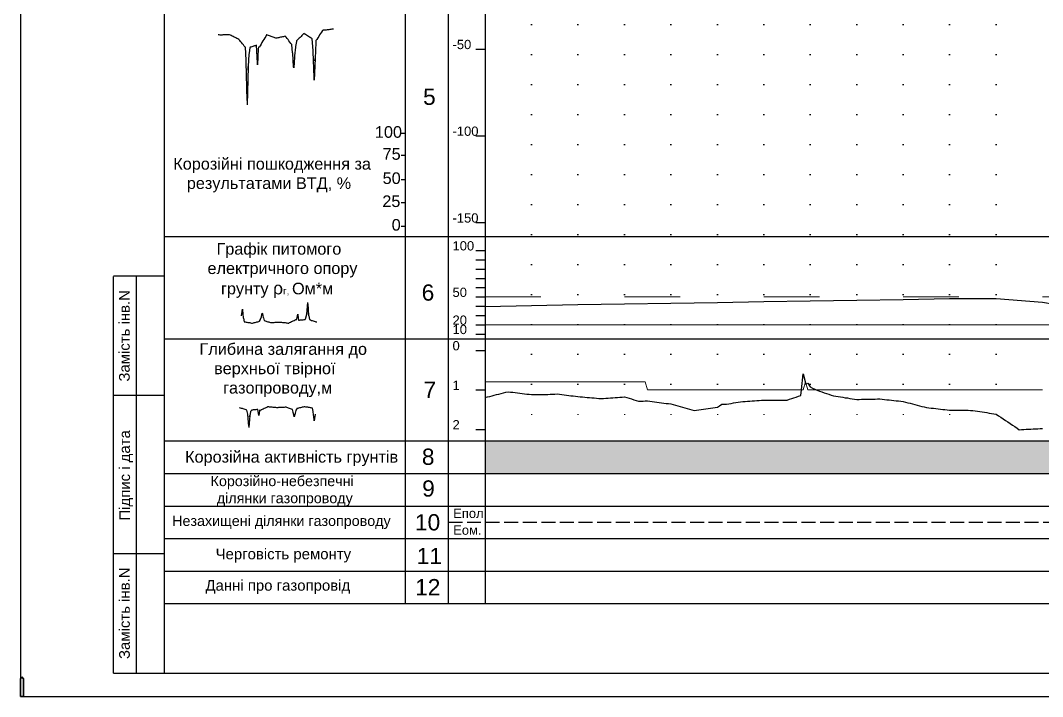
# Model space of a CAD drawing. Header units: millimetres. Extents: x -243 to 1784, y 0 to 1137.
# Drawn here: x 0 to 220, y 0 to 145.5 of the extents above; entities that cross this region are included whole.
import ezdxf

# ---------------------------------------------------------------- set-up
doc = ezdxf.new("R2010")
doc.units = ezdxf.units.MM
for name, pattern in [('ACAD_ISO03W100', [30, 12, -18]), ('DOT', [6.35, 0, -6.35]), ('HID-3', [4, 3, -1])]:
    doc.linetypes.add(name, pattern=pattern)
for name, color, linetype in [('График_G', 1, 'Continuous'), ('График_Rгр.', 79, 'Continuous'), ('График_Глуб', 36, 'Continuous'), ('График_Среза_НеНормативной_Глубины', 10, 'Continuous'), ('Кор сред грунта', 2, 'Continuous'), ('Макет', 7, 'Continuous'), ('Перешкоди', 7, 'Continuous'), ('Текст', 7, 'Continuous')]:
    doc.layers.add(name, color=color, linetype=linetype)
for name, color, linetype, lineweight in [('График_Rгр_20Ом.', 1, 'Continuous', 0), ('График_Rгр_50Ом.', 76, 'ACAD_ISO03W100', 0), ('График_Нормативной_Глубины', 3, 'Continuous', 0)]:
    doc.layers.add(name, color=color, linetype=linetype, lineweight=lineweight)
doc.styles.get("Standard").update_dxf_attribs({"font": 'arial.ttf'})

# ---------------------------------------------------------------- blocks, each defined once
blk = doc.blocks.new('График земли')
at = {"layer": 'График_Rгр.'}
for p, q in [((-16.23, 1.32), (-16.04, 2.76)), ((-16.04, 2.76), (-16.02, 2.64)), ((-16.02, 2.64), (-16.02, 2.57)), ((-16.02, 2.57), (-15.84, 0.87)), ((-2.17, 1.66), (-1.97, 4.19)), ((-1.95, 3.93), (-1.78, 1.4)), ((-15.84, 0.87), (-15.84, 0.87)), ((-15.84, 0.87), (-15.83, 0.79)), ((-15.83, 0.79), (-15.82, 0.79)), ((-15.82, 0.79), (-15.65, 0.04)), ((-15.65, 0.04), (-15.63, 0.04)), ((-15.63, 0.04), (-15.63, 0.04)), ((-15.63, 0.04), (-15.43, 0)), ((-15.43, 0), (-15.24, -0.04)), ((-13.09, -0.04), (-12.89, 0)), ((-12.89, 0), (-12.7, 0.04)), ((-12.7, 0.04), (-12.5, 0.11)), ((-12.5, 0.11), (-12.33, 0.15)), ((-12.33, 0.15), (-12.31, 0.19)), ((-12.31, 0.19), (-12.13, 0.49)), ((-12.13, 0.49), (-12.12, 0.53)), ((-12.12, 0.53), (-12.11, 0.57)), ((-12.11, 0.57), (-11.94, 1.1)), ((-11.94, 1.1), (-11.92, 1.13)), ((-11.92, 1.17), (-11.74, 1.89)), ((-11.92, 1.13), (-11.92, 1.17)), ((-11.74, 1.89), (-11.73, 1.81)), ((-11.73, 1.81), (-11.72, 1.81)), ((-11.72, 1.81), (-11.54, 0.98)), ((-11.54, 0.98), (-11.53, 0.94)), ((-11.53, 0.94), (-11.52, 0.91)), ((-11.52, 0.91), (-11.35, 0.34)), ((-11.35, 0.34), (-11.34, 0.34)), ((-11.34, 0.34), (-11.33, 0.34)), ((-11.33, 0.34), (-11.13, 0.26)), ((-11.13, 0.26), (-10.94, 0.19)), ((-10.94, 0.19), (-10.74, 0.11)), ((-10.74, 0.11), (-10.55, 0.04)), ((-10.55, 0.04), (-10.35, 0)), ((-10.35, 0), (-10.16, -0.08)), ((-5.66, -0.04), (-5.47, 0.08)), ((-5.47, 0.08), (-5.27, 0.15)), ((-5.27, 0.15), (-5.08, 0.26)), ((-5.08, 0.26), (-4.88, 0.34)), ((-4.88, 0.34), (-4.69, 0.45)), ((-4.69, 0.45), (-4.51, 0.53)), ((-4.69, 0.45), (-4.69, 0.45)), ((-4.51, 0.53), (-4.5, 0.53)), ((-4.5, 0.53), (-4.49, 0.53)), ((-4.49, 0.53), (-4.32, 0.49)), ((-4.32, 0.49), (-4.3, 0.57)), ((-4.3, 0.6), (-4.12, 1.66)), ((-4.3, 0.57), (-4.3, 0.6)), ((-4.12, 1.66), (-4.11, 1.59)), ((-4.11, 1.59), (-4.1, 1.55)), ((-4.1, 1.55), (-3.93, 0.38)), ((-3.93, 0.38), (-3.91, 0.38)), ((-3.91, 0.38), (-3.91, 0.38)), ((-3.91, 0.38), (-3.73, 0.38)), ((-3.73, 0.38), (-3.72, 0.38)), ((-3.72, 0.38), (-3.71, 0.38)), ((-3.71, 0.38), (-3.52, 0.42)), ((-3.52, 0.42), (-3.52, 0.42)), ((-3.52, 0.42), (-3.33, 0.42)), ((-3.33, 0.42), (-3.32, 0.42)), ((-3.32, 0.42), (-3.13, 0.45)), ((-3.13, 0.45), (-3.13, 0.45)), ((-3.13, 0.45), (-2.94, 0.45)), ((-2.94, 0.45), (-2.93, 0.45)), ((-2.93, 0.45), (-2.74, 0.49)), ((-2.74, 0.49), (-2.73, 0.49)), ((-2.73, 0.49), (-2.56, 0.49)), ((-2.56, 0.49), (-2.55, 0.53)), ((-2.55, 0.53), (-2.54, 0.53)), ((-2.54, 0.53), (-2.36, 0.79)), ((-2.36, 0.79), (-2.35, 0.87)), ((-2.35, 0.87), (-2.34, 0.87)), ((-2.34, 0.87), (-2.17, 1.66)), ((-2.15, 1.93), (-2.17, 1.66)), ((-2.17, 1.66), (-2.15, 1.85)), ((-2.15, 1.85), (-2.15, 1.93)), ((-1.78, 1.4), (-1.78, 1.4)), ((-1.78, 1.4), (-1.76, 1.32)), ((-1.76, 1.32), (-1.76, 1.32)), ((-1.76, 1.32), (-1.58, 0.49)), ((-1.58, 0.49), (-1.57, 0.49)), ((-1.57, 0.49), (-1.56, 0.49)), ((-1.56, 0.49), (-1.37, 0.42)), ((-1.37, 0.42), (-1.17, 0.34)), ((-1.17, 0.34), (-0.98, 0.3)), ((-0.98, 0.3), (-0.78, 0.23)), ((-0.78, 0.23), (-0.59, 0.15)), ((-0.59, 0.15), (-0.39, 0.11)), ((-0.39, 0.11), (-0.21, 0.04)), ((-0.21, 0.04), (-0.2, 0.04)), ((-0.2, 0.04), (0, 0)), ((-15.24, -0.04), (-15.04, -0.08)), ((-15.04, -0.08), (-14.85, -0.11)), ((-14.85, -0.11), (-14.65, -0.15)), ((-14.65, -0.15), (-14.45, -0.15)), ((-14.45, -0.15), (-14.26, -0.19)), ((-14.26, -0.19), (-14.06, -0.23)), ((-14.06, -0.23), (-13.89, -0.26)), ((-13.89, -0.26), (-13.87, -0.26)), ((-13.87, -0.26), (-13.67, -0.19)), ((-13.67, -0.19), (-13.48, -0.15)), ((-13.48, -0.15), (-13.28, -0.11)), ((-13.28, -0.11), (-13.09, -0.04)), ((-10.16, -0.08), (-9.98, -0.15)), ((-9.98, -0.15), (-9.96, -0.15)), ((-9.96, -0.15), (-9.77, -0.15)), ((-9.77, -0.15), (-9.57, -0.11)), ((-9.57, -0.11), (-9.38, -0.11)), ((-9.38, -0.11), (-9.18, -0.11)), ((-9.18, -0.11), (-8.99, -0.08)), ((-8.99, -0.08), (-8.79, -0.08)), ((-8.79, -0.08), (-8.59, -0.08)), ((-8.59, -0.08), (-8.4, -0.08)), ((-8.4, -0.08), (-8.2, -0.04)), ((-8.2, -0.04), (-8.03, -0.04)), ((-8.03, -0.04), (-8.01, -0.04)), ((-8.01, -0.04), (-7.81, -0.08)), ((-7.81, -0.08), (-7.62, -0.08)), ((-7.62, -0.08), (-7.42, -0.11)), ((-7.42, -0.11), (-7.23, -0.11)), ((-7.23, -0.11), (-7.03, -0.15)), ((-7.03, -0.15), (-6.84, -0.15)), ((-6.84, -0.15), (-6.64, -0.19)), ((-6.64, -0.19), (-6.45, -0.19)), ((-6.45, -0.19), (-6.25, -0.23)), ((-6.25, -0.23), (-6.07, -0.23)), ((-6.07, -0.23), (-6.06, -0.23)), ((-6.06, -0.23), (-5.86, -0.11)), ((-5.86, -0.11), (-5.66, -0.04))]:
    blk.add_line(p, q, dxfattribs=at)
blk = doc.blocks.new('График крас')
at = {"layer": 'График_G'}
for p, q in [((0.2, 0), (0, 0)), ((0.4, -0.04), (0.2, 0)), ((1, 0), (0.8, -0.04)), ((1.2, 0), (1, 0)), ((1.4, 0), (1.2, 0)), ((1.6, 0), (1.4, 0)), ((1.8, 0), (1.6, 0)), ((2, 0.04), (1.8, 0)), ((2.2, 0.04), (2, 0.04)), ((2.4, 0.04), (2.2, 0.04)), ((2.42, 0.04), (2.4, 0.04)), ((2.6, -0.04), (2.42, 0.04)), ((10.4, 0), (10.2, -0.31)), ((10.42, 0.04), (10.4, 0)), ((10.6, -0.04), (10.42, 0.04)), ((18.2, 0.08), (18, -0.12)), ((18.4, 0.27), (18.2, 0.08)), ((18.42, 0.31), (18.4, 0.27)), ((18.6, 0.19), (18.42, 0.31)), ((18.8, 0.08), (18.6, 0.19)), ((19, -0.08), (18.8, 0.08)), ((21.8, 0), (21.6, -0.31)), ((22, 0.31), (21.8, 0)), ((22.2, 0.62), (22, 0.31)), ((22.4, 0.93), (22.2, 0.62)), ((22.42, 0.97), (22.4, 0.93)), ((22.6, 1.01), (22.42, 0.97)), ((22.8, 1.01), (22.6, 1.01)), ((23, 1.04), (22.8, 1.01)), ((23.2, 1.04), (23, 1.04)), ((23.4, 1.08), (23.2, 1.04)), ((23.6, 1.12), (23.4, 1.08)), ((23.8, 1.12), (23.6, 1.12)), ((24, 1.16), (23.8, 1.12)), ((24.2, 1.16), (24, 1.16)), ((24.4, 1.2), (24.2, 1.16)), ((24.42, 1.2), (24.4, 1.2)), ((24.6, 1.2), (24.42, 1.2)), ((24.8, 1.24), (24.6, 1.2)), ((0.42, -0.04), (0.4, -0.04)), ((0.6, -0.04), (0.42, -0.04)), ((0.8, -0.04), (0.6, -0.04)), ((2.8, -0.15), (2.6, -0.04)), ((3, -0.27), (2.8, -0.15)), ((3.2, -0.35), (3, -0.27)), ((3.4, -0.46), (3.2, -0.35)), ((3.6, -0.54), (3.4, -0.46)), ((3.8, -0.66), (3.6, -0.54)), ((4, -0.77), (3.8, -0.66)), ((4.2, -0.85), (4, -0.77)), ((4.4, -0.97), (4.2, -0.85)), ((4.42, -0.97), (4.4, -0.97)), ((4.6, -1.2), (4.42, -0.97)), ((4.8, -1.43), (4.6, -1.2)), ((5, -1.66), (4.8, -1.43)), ((5.2, -1.93), (5, -1.66)), ((5.4, -2.17), (5.2, -1.93)), ((5.6, -2.4), (5.4, -2.17)), ((9.2, -2.01), (9.01, -2.32)), ((9.4, -1.66), (9.2, -2.01)), ((9.6, -1.31), (9.4, -1.66)), ((9.8, -1.01), (9.6, -1.31)), ((10, -0.66), (9.8, -1.01)), ((10.2, -0.31), (10, -0.66)), ((10.8, -0.12), (10.6, -0.04)), ((11, -0.19), (10.8, -0.12)), ((11.2, -0.27), (11, -0.19)), ((11.4, -0.35), (11.2, -0.27)), ((11.6, -0.43), (11.4, -0.35)), ((11.8, -0.5), (11.6, -0.43)), ((12, -0.58), (11.8, -0.5)), ((12.2, -0.66), (12, -0.58)), ((12.4, -0.73), (12.2, -0.66)), ((12.42, -0.73), (12.4, -0.73)), ((12.6, -0.7), (12.42, -0.73)), ((12.8, -0.66), (12.6, -0.7)), ((13, -0.62), (12.8, -0.66)), ((13.2, -0.54), (13, -0.62)), ((13.4, -0.5), (13.2, -0.54)), ((13.6, -0.46), (13.4, -0.5)), ((13.8, -0.43), (13.6, -0.46)), ((14, -0.39), (13.8, -0.43)), ((14.2, -0.31), (14, -0.39)), ((14.4, -0.27), (14.2, -0.31)), ((14.42, -0.27), (14.4, -0.27)), ((14.6, -0.5), (14.42, -0.27)), ((14.8, -0.77), (14.6, -0.5)), ((15, -1.01), (14.8, -0.77)), ((15.2, -1.28), (15, -1.01)), ((15.4, -1.55), (15.2, -1.28)), ((15.6, -1.82), (15.4, -1.55)), ((15.8, -2.05), (15.6, -1.82)), ((15.81, -2.09), (15.8, -2.05)), ((15.82, -2.09), (15.81, -2.09)), ((16, -3.83), (15.82, -2.09)), ((16.8, -1.43), (16.62, -2.47)), ((16.82, -1.31), (16.8, -1.43)), ((17, -1.12), (16.82, -1.31)), ((17.2, -0.93), (17, -1.12)), ((17.4, -0.73), (17.2, -0.93)), ((17.6, -0.54), (17.4, -0.73)), ((17.8, -0.31), (17.6, -0.54)), ((18, -0.12), (17.8, -0.31)), ((19.2, -0.19), (19, -0.08)), ((19.4, -0.31), (19.2, -0.19)), ((19.6, -0.46), (19.4, -0.31)), ((19.8, -0.58), (19.6, -0.46)), ((20, -0.7), (19.8, -0.58)), ((20.2, -0.85), (20, -0.7)), ((20.21, -0.85), (20.2, -0.85)), ((20.22, -0.85), (20.21, -0.85)), ((20.4, -3.36), (20.22, -0.85)), ((21, -1.62), (20.82, -5.1)), ((21.02, -1.24), (21, -1.62)), ((21.2, -0.97), (21.02, -1.24)), ((21.4, -0.66), (21.2, -0.97)), ((21.6, -0.31), (21.4, -0.66)), ((5.8, -2.63), (5.6, -2.4)), ((5.81, -2.67), (5.8, -2.63)), ((5.82, -2.67), (5.81, -2.67)), ((6, -5.45), (5.82, -2.67)), ((6.6, -4.14), (6.42, -6.77)), ((6.61, -4.02), (6.6, -4.14)), ((6.62, -3.83), (6.61, -4.02)), ((6.8, -2.78), (6.62, -3.83)), ((6.81, -2.75), (6.8, -2.78)), ((6.82, -2.67), (6.81, -2.75)), ((7, -2.63), (6.82, -2.67)), ((7.01, -2.63), (7, -2.63)), ((7.2, -2.55), (7.01, -2.63)), ((7.21, -2.55), (7.2, -2.55)), ((7.4, -2.47), (7.21, -2.55)), ((7.41, -2.47), (7.4, -2.47)), ((7.6, -2.44), (7.41, -2.47)), ((7.61, -2.44), (7.6, -2.44)), ((7.8, -2.36), (7.61, -2.44)), ((7.81, -2.36), (7.8, -2.36)), ((8, -2.32), (7.81, -2.36)), ((8.01, -2.32), (8, -2.32)), ((8.02, -2.32), (8.01, -2.32)), ((8.2, -2.24), (8.02, -2.32)), ((8.21, -2.24), (8.2, -2.24)), ((8.22, -2.24), (8.21, -2.24)), ((8.4, -5.99), (8.22, -2.24)), ((8.6, -3.02), (8.42, -6.42)), ((8.61, -2.9), (8.6, -3.02)), ((8.62, -2.63), (8.61, -2.9)), ((8.8, -2.63), (8.62, -2.63)), ((8.81, -2.63), (8.8, -2.63)), ((8.82, -2.63), (8.81, -2.63)), ((9, -2.32), (8.82, -2.63)), ((9.01, -2.32), (9, -2.32)), ((16.01, -3.87), (16, -3.83)), ((16.02, -4.02), (16.01, -3.87)), ((16.2, -6.81), (16.02, -4.02)), ((16.6, -2.67), (16.42, -4.52)), ((16.61, -2.63), (16.6, -2.67)), ((16.62, -2.47), (16.61, -2.63)), ((20.41, -3.44), (20.4, -3.36)), ((20.42, -3.63), (20.41, -3.44)), ((20.6, -9.13), (20.42, -3.63)), ((20.42, -3.63), (20.42, -3.63)), ((6.01, -5.53), (6, -5.45)), ((6.02, -5.76), (6.01, -5.53)), ((6.2, -14.11), (6.02, -5.76)), ((6.02, -5.76), (6.02, -5.76)), ((8.41, -6.11), (8.4, -5.99)), ((8.42, -6.42), (8.41, -6.11)), ((16.4, -4.79), (16.22, -7.11)), ((16.41, -4.72), (16.4, -4.79)), ((16.42, -4.52), (16.41, -4.72)), ((20.82, -5.1), (20.62, -9.74)), ((20.8, -5.57), (20.82, -5.1)), ((20.81, -5.41), (20.8, -5.57)), ((20.82, -5.1), (20.81, -5.41)), ((6.42, -6.77), (6.22, -15.04)), ((6.4, -7.58), (6.42, -6.77)), ((6.41, -7.35), (6.4, -7.58)), ((6.42, -6.77), (6.41, -7.35)), ((16.21, -6.88), (16.2, -6.81)), ((16.22, -7.11), (16.21, -6.88)), ((20.61, -9.32), (20.6, -9.13)), ((20.62, -9.74), (20.61, -9.32))]:
    blk.add_line(p, q, dxfattribs=at)
blk = doc.blocks.new('График глуб')
at = {"layer": 'График_Глуб'}
for p, q in [((0.2, -0.04), (0, 0)), ((5.66, 0.04), (5.47, -0.08)), ((5.86, 0.11), (5.66, 0.04)), ((6.06, 0.23), (5.86, 0.11)), ((6.07, 0.23), (6.06, 0.23)), ((6.25, 0.23), (6.07, 0.23)), ((6.45, 0.19), (6.25, 0.23)), ((6.64, 0.19), (6.45, 0.19)), ((6.84, 0.15), (6.64, 0.19)), ((7.03, 0.15), (6.84, 0.15)), ((7.23, 0.11), (7.03, 0.15)), ((7.42, 0.11), (7.23, 0.11)), ((7.62, 0.08), (7.42, 0.11)), ((7.81, 0.08), (7.62, 0.08)), ((8.01, 0.04), (7.81, 0.08)), ((8.03, 0.04), (8.01, 0.04)), ((8.2, 0.04), (8.03, 0.04)), ((8.4, 0.08), (8.2, 0.04)), ((8.59, 0.08), (8.4, 0.08)), ((8.79, 0.08), (8.59, 0.08)), ((8.99, 0.08), (8.79, 0.08)), ((9.18, 0.11), (8.99, 0.08)), ((9.38, 0.11), (9.18, 0.11)), ((9.57, 0.11), (9.38, 0.11)), ((9.77, 0.15), (9.57, 0.11)), ((9.96, 0.15), (9.77, 0.15)), ((9.98, 0.15), (9.96, 0.15)), ((10.16, 0.08), (9.98, 0.15)), ((10.35, 0), (10.16, 0.08)), ((10.55, -0.04), (10.35, 0)), ((12.89, 0), (12.7, -0.04)), ((13.09, 0.04), (12.89, 0)), ((13.28, 0.11), (13.09, 0.04)), ((13.48, 0.15), (13.28, 0.11)), ((13.67, 0.19), (13.48, 0.15)), ((13.87, 0.26), (13.67, 0.19)), ((13.89, 0.26), (13.87, 0.26)), ((14.06, 0.23), (13.89, 0.26)), ((14.26, 0.19), (14.06, 0.23)), ((14.45, 0.15), (14.26, 0.19)), ((14.65, 0.15), (14.45, 0.15)), ((14.85, 0.11), (14.65, 0.15)), ((15.04, 0.08), (14.85, 0.11)), ((15.24, 0.04), (15.04, 0.08)), ((15.43, 0), (15.24, 0.04)), ((15.63, -0.04), (15.43, 0)), ((0.21, -0.04), (0.2, -0.04)), ((0.39, -0.11), (0.21, -0.04)), ((0.59, -0.15), (0.39, -0.11)), ((0.78, -0.23), (0.59, -0.15)), ((0.98, -0.3), (0.78, -0.23)), ((1.17, -0.34), (0.98, -0.3)), ((1.37, -0.42), (1.17, -0.34)), ((1.56, -0.49), (1.37, -0.42)), ((1.57, -0.49), (1.56, -0.49)), ((1.58, -0.49), (1.57, -0.49)), ((1.76, -1.32), (1.58, -0.49)), ((1.78, -1.4), (1.76, -1.32)), ((1.76, -1.32), (1.76, -1.32)), ((1.95, -3.93), (1.78, -1.4)), ((1.78, -1.4), (1.78, -1.4)), ((2.17, -1.66), (1.97, -4.19)), ((2.17, -1.66), (2.15, -1.85)), ((2.15, -1.93), (2.17, -1.66)), ((2.15, -1.85), (2.15, -1.93)), ((2.34, -0.87), (2.17, -1.66)), ((2.35, -0.87), (2.34, -0.87)), ((2.36, -0.79), (2.35, -0.87)), ((2.54, -0.53), (2.36, -0.79)), ((2.55, -0.53), (2.54, -0.53)), ((2.56, -0.49), (2.55, -0.53)), ((2.73, -0.49), (2.56, -0.49)), ((2.74, -0.49), (2.73, -0.49)), ((2.93, -0.45), (2.74, -0.49)), ((2.94, -0.45), (2.93, -0.45)), ((3.13, -0.45), (2.94, -0.45)), ((3.32, -0.42), (3.13, -0.45)), ((3.13, -0.45), (3.13, -0.45)), ((3.33, -0.42), (3.32, -0.42)), ((3.52, -0.42), (3.33, -0.42)), ((3.71, -0.38), (3.52, -0.42)), ((3.52, -0.42), (3.52, -0.42)), ((3.72, -0.38), (3.71, -0.38)), ((3.73, -0.38), (3.72, -0.38)), ((3.91, -0.38), (3.73, -0.38)), ((3.93, -0.38), (3.91, -0.38)), ((3.91, -0.38), (3.91, -0.38)), ((4.1, -1.55), (3.93, -0.38)), ((4.11, -1.59), (4.1, -1.55)), ((4.12, -1.66), (4.11, -1.59)), ((4.3, -0.6), (4.12, -1.66)), ((4.32, -0.49), (4.3, -0.57)), ((4.3, -0.57), (4.3, -0.6)), ((4.49, -0.53), (4.32, -0.49)), ((4.5, -0.53), (4.49, -0.53)), ((4.51, -0.53), (4.5, -0.53)), ((4.69, -0.45), (4.51, -0.53)), ((4.88, -0.34), (4.69, -0.45)), ((4.69, -0.45), (4.69, -0.45)), ((5.08, -0.26), (4.88, -0.34)), ((5.27, -0.15), (5.08, -0.26)), ((5.47, -0.08), (5.27, -0.15)), ((10.74, -0.11), (10.55, -0.04)), ((10.94, -0.19), (10.74, -0.11)), ((11.13, -0.26), (10.94, -0.19)), ((11.33, -0.34), (11.13, -0.26)), ((11.34, -0.34), (11.33, -0.34)), ((11.35, -0.34), (11.34, -0.34)), ((11.52, -0.91), (11.35, -0.34)), ((11.53, -0.94), (11.52, -0.91)), ((11.54, -0.98), (11.53, -0.94)), ((11.72, -1.81), (11.54, -0.98)), ((11.73, -1.81), (11.72, -1.81)), ((11.74, -1.89), (11.73, -1.81)), ((11.92, -1.17), (11.74, -1.89)), ((11.94, -1.1), (11.92, -1.13)), ((11.92, -1.13), (11.92, -1.17)), ((12.11, -0.57), (11.94, -1.1)), ((12.12, -0.53), (12.11, -0.57)), ((12.13, -0.49), (12.12, -0.53)), ((12.31, -0.19), (12.13, -0.49)), ((12.33, -0.15), (12.31, -0.19)), ((12.5, -0.11), (12.33, -0.15)), ((12.7, -0.04), (12.5, -0.11)), ((15.65, -0.04), (15.63, -0.04)), ((15.63, -0.04), (15.63, -0.04)), ((15.82, -0.79), (15.65, -0.04)), ((15.83, -0.79), (15.82, -0.79)), ((15.84, -0.87), (15.83, -0.79)), ((16.02, -2.57), (15.84, -0.87)), ((15.84, -0.87), (15.84, -0.87)), ((16.23, -1.32), (16.04, -2.76)), ((16.02, -2.64), (16.02, -2.57)), ((16.04, -2.76), (16.02, -2.64))]:
    blk.add_line(p, q, dxfattribs=at)
blk = doc.blocks.new('Установить_столб_указательный')
at = {"layer": 'Перешкоди'}
h = blk.add_hatch(dxfattribs=at)
h.set_pattern_fill('ANGLE', color=1)
h.set_pattern_definition([(0, (62.1534, -175.479), (0, 6.985), [5.08, -1.905]), (90, (62.1534, -175.479), (-6.985, 4e-16), [5.08, -1.905])])
h.paths.add_polyline_path([(0.64, 3.8), (0.29, 4.27), (0, 3.8), (0, 0), (0.64, 0)])
at = {"layer": 'Перешкоди', "color": 0, "linetype": 'ByBlock', "lineweight": 35}
for p, q in [((0.29, 4.27), (0, 3.8)), ((0, 3.8), (0, 0)), ((0.64, 3.8), (0.29, 4.27)), ((0.64, 0), (0.64, 3.8)), ((0.64, 0), (0, 0))]:
    blk.add_line(p, q, dxfattribs=at)
blk = doc.blocks.new('yellow')
at = {"layer": 'Кор сред грунта'}
h = blk.add_hatch(color=256, dxfattribs=at)
h.dxf.hatch_style = 1
h.paths.add_polyline_path([(0, -3.49), (1, -3.49), (1, 3.49), (0, 3.49)])
blk.add_lwpolyline([(0, -3.49), (1, -3.49), (1, 3.49), (0, 3.49)], close=True, dxfattribs=at)
blk = doc.blocks.new('dots')
at = {"layer": 'Макет', "linetype": 'DOT', "lineweight": -2}
blk.add_line((0, 0), (0, -167), dxfattribs=at)

msp = doc.modelspace()

# ---------------------------------------------------------------- linework, layer by layer
at = {"layer": 'Defpoints'}
for p, q in [((82.91, 121.17), (81.97, 121.17)), ((82.91, 116.44), (81.97, 116.44)), ((82.91, 111.23), (81.97, 111.23)), ((82.91, 106.27), (81.97, 106.27)), ((82.91, 101.19), (81.97, 101.19))]:
    msp.add_line(p, q, dxfattribs=at)
msp.add_lwpolyline([(0, 0), (420, 0), (420, 297), (0, 297)], close=True, dxfattribs=at)
at = {"layer": 'График_G'}
for points in [[(98, 139.33), (100, 139.33)], [(98, 120.67), (100, 120.67)], [(98, 102), (100, 102)]]:
    msp.add_lwpolyline(points, dxfattribs=at)
at = {"layer": 'График_Rгр.'}
for points in [[(98, 96), (100, 96)], [(98, 94), (100, 94)], [(98, 92), (100, 92)], [(98, 90), (100, 90)], [(98, 88), (100, 88)], [(98, 86), (100, 86)], [(98, 84), (100, 84)], [(100, 83.94), (110, 84.17), (120, 84.36), (130, 84.51), (140, 84.67), (150, 84.83), (160, 84.99), (170, 85.15), (180, 85.31), (190, 85.47), (200, 85.63), (210, 85.65), (220, 84.89), (230, 83.12), (240, 81.39), (250, 80.11), (260, 80.09), (268.5, 80.15)], [(98, 82), (100, 82)], [(98, 80), (100, 80)], [(98, 78), (100, 78)]]:
    msp.add_lwpolyline(points, dxfattribs=at)
at = {"layer": 'График_Rгр_20Ом.'}
msp.add_lwpolyline([(100, 80), (400, 80)], dxfattribs=at)
at = {"layer": 'График_Rгр_50Ом.'}
msp.add_lwpolyline([(100, 86), (400, 86)], dxfattribs=at)
at = {"layer": 'График_Глуб'}
for points in [[(98, 74.5), (100, 74.5)], [(98, 66), (100, 66)], [(168.94, 67.5), (169, 67.25), (169.12, 67.29)], [(171.29, 66), (171.5, 65.9), (172, 65.73), (172.5, 65.55), (173, 65.38), (173.5, 65.21), (174, 65.04), (174.5, 64.87), (175, 64.7), (175.5, 64.62), (176, 64.55), (176.5, 64.47), (177, 64.4), (177.5, 64.32), (178, 64.25), (178.5, 64.17), (179, 64.1), (179.5, 64.02), (180, 63.95), (180.5, 63.96), (181, 63.97), (181.5, 63.98), (182, 63.99), (182.5, 64), (183, 64.01), (183.5, 64.02), (184, 64.03), (184.5, 64.04), (185, 64.05), (185.5, 63.99), (186, 63.94), (186.5, 63.88), (187, 63.83), (187.5, 63.78), (188, 63.72), (188.5, 63.67), (189, 63.61), (189.5, 63.56), (190, 63.5), (190.5, 63.37), (191, 63.24), (191.5, 63.11), (192, 62.98), (192.5, 62.85), (193, 62.72), (193.5, 62.58), (194, 62.45), (194.5, 62.32), (195, 62.19), (195.5, 62.14), (196, 62.08), (196.5, 62.03), (197, 61.97), (197.5, 61.91), (198, 61.86), (198.5, 61.8), (199, 61.75), (199.5, 61.69), (200, 61.64), (200.5, 61.63), (201, 61.63), (201.5, 61.62), (202, 61.62), (202.5, 61.61), (203, 61.61), (203.5, 61.6), (204, 61.6), (204.5, 61.59), (205, 61.59), (205.5, 61.51), (206, 61.42), (206.5, 61.34), (207, 61.26), (207.5, 61.18), (208, 61.1), (208.5, 61.02), (209, 60.94), (209.5, 60.86), (210, 60.78), (210.5, 60.44), (211, 60.11), (211.5, 59.77), (212, 59.44), (212.5, 59.1), (213, 58.77), (213.5, 58.43), (214, 58.09), (214.5, 57.76), (215, 57.42), (215.5, 57.45), (216, 57.48), (216.5, 57.51), (217, 57.53), (217.5, 57.56), (218, 57.59), (218.5, 57.61), (219, 57.64), (219.5, 57.67), (220, 57.7)], [(100, 64.35), (100.5, 64.47), (101, 64.59), (101.5, 64.72), (102, 64.84), (102.5, 64.97), (103, 65.09), (103.5, 65.22), (104, 65.34), (104.5, 65.47), (105, 65.59), (105.5, 65.53), (106, 65.47), (106.5, 65.41), (107, 65.35), (107.5, 65.29), (108, 65.23), (108.5, 65.17), (109, 65.11), (109.5, 65.04), (110, 64.98), (110.5, 64.99), (111, 65), (111.5, 65), (112, 65.01), (112.5, 65.01), (113, 65.02), (113.5, 65.03), (114, 65.05), (114.5, 65.08), (115, 65.11), (115.5, 65.14), (116, 65.08), (116.5, 65.01), (117, 64.95), (117.5, 64.88), (118, 64.82), (118.5, 64.75), (119, 64.69), (119.5, 64.63), (120, 64.56), (120.5, 64.52), (121, 64.47), (121.5, 64.43), (122, 64.38), (122.5, 64.34), (123, 64.29), (123.5, 64.25), (124, 64.2), (124.5, 64.16), (125, 64.11), (125.5, 64.15), (126, 64.19), (126.5, 64.22), (127, 64.26), (127.5, 64.3), (128, 64.33), (128.5, 64.37), (129, 64.4), (129.5, 64.44), (130, 64.48), (130.5, 64.33), (131, 64.18), (131.5, 64.04), (132, 63.89), (132.5, 63.74), (133, 63.59), (133.5, 63.6), (134, 63.6), (134.5, 63.61), (135, 63.61), (135.5, 63.55), (136, 63.49), (136.5, 63.42), (137, 63.36), (137.5, 63.29), (138, 63.23), (138.5, 63.16), (139, 63.1), (139.5, 63.04), (140, 62.97), (140.5, 62.83), (141, 62.69), (141.5, 62.55), (142, 62.41), (142.5, 62.28), (143, 62.14), (143.5, 62), (144, 61.86), (144.5, 61.72), (145, 61.58), (145.5, 61.65), (146, 61.72), (146.5, 61.79), (147, 61.86), (147.5, 61.93), (148, 62), (148.5, 62.07), (149, 62.14), (149.5, 62.21), (150, 62.28), (150.5, 62.6), (151, 62.91), (151.5, 62.91), (152, 62.91), (152.5, 63), (153, 63.09), (153.5, 63.18), (154, 63.27), (154.5, 63.36), (155, 63.45), (155.5, 63.48), (156, 63.52), (156.5, 63.56), (157, 63.59), (157.5, 63.63), (158, 63.66), (158.5, 63.7), (159, 63.74), (159.5, 63.77), (160, 63.81), (160.5, 63.81), (161, 63.81), (161.5, 63.81), (162, 63.81), (162.5, 63.81), (163, 63.81), (163.5, 63.81), (164, 63.81), (164.5, 63.81), (165, 63.81), (165.5, 63.97), (166, 64.13), (166.5, 64.29), (167, 64.46), (167.5, 64.62), (168, 64.78), (168.13, 66)], [(98, 57.5), (100, 57.5)]]:
    msp.add_lwpolyline(points, dxfattribs=at)
at = {"layer": 'График_Нормативной_Глубины'}
msp.add_lwpolyline([(100, 67.7), (100.5, 67.7), (101, 67.7), (101.5, 67.7), (102, 67.7), (102.5, 67.7), (103, 67.7), (103.5, 67.7), (104, 67.7), (104.5, 67.7), (105, 67.7), (105.5, 67.7), (106, 67.7), (106.5, 67.7), (107, 67.7), (107.5, 67.7), (108, 67.7), (108.5, 67.7), (109, 67.7), (109.5, 67.7), (110, 67.7), (110.5, 67.7), (111, 67.7), (111.5, 67.7), (112, 67.7), (112.5, 67.7), (113, 67.7), (113.5, 67.7), (114, 67.7), (114.5, 67.7), (115, 67.7), (115.5, 67.7), (116, 67.7), (116.5, 67.7), (117, 67.7), (117.5, 67.7), (118, 67.7), (118.5, 67.7), (119, 67.7), (119.5, 67.7), (120, 67.7), (120.5, 67.7), (121, 67.7), (121.5, 67.7), (122, 67.7), (122.5, 67.7), (123, 67.7), (123.5, 67.7), (124, 67.7), (124.5, 67.7), (125, 67.7), (125.5, 67.7), (126, 67.7), (126.5, 67.7), (127, 67.7), (127.5, 67.7), (128, 67.7), (128.5, 67.7), (129, 67.7), (129.5, 67.7), (130, 67.7), (130.5, 67.7), (131, 67.7), (131.5, 67.7), (132, 67.7), (132.5, 67.7), (133, 67.7), (133.5, 67.7), (134, 67.7), (134.5, 67.7), (135, 66), (135.5, 66), (136, 66), (136.5, 66), (137, 66), (137.5, 66), (138, 66), (138.5, 66), (139, 66), (139.5, 66), (140, 66), (140.5, 66), (141, 66), (141.5, 66), (142, 66), (142.5, 66), (143, 66), (143.5, 66), (144, 66), (144.5, 66), (145, 66), (145.5, 66), (146, 66), (146.5, 66), (147, 66), (147.5, 66), (148, 66), (148.5, 66), (149, 66), (149.5, 66), (150, 66), (150.5, 66), (151, 66), (151.5, 66), (152, 66), (152.5, 66), (153, 66), (153.5, 66), (154, 66), (154.5, 66), (155, 66), (155.5, 66), (156, 66), (156.5, 66), (157, 66), (157.5, 66), (158, 66), (158.5, 66), (159, 66), (159.5, 66), (160, 66), (160.5, 66), (161, 66), (161.5, 66), (162, 66), (162.5, 66), (163, 66), (163.5, 66), (164, 66), (164.5, 66), (165, 66), (165.5, 66), (166, 66), (166.5, 66), (167, 66), (167.5, 66), (168, 66), (168.5, 66), (169, 67.7), (169.5, 66), (170, 66), (170.5, 66), (171, 66), (171.5, 66), (172, 66), (172.5, 66), (173, 66), (173.5, 66), (174, 66), (174.5, 66), (175, 66), (175.5, 66), (176, 66), (176.5, 66), (177, 66), (177.5, 66), (178, 66), (178.5, 66), (179, 66), (179.5, 66), (180, 66), (180.5, 66), (181, 66), (181.5, 66), (182, 66), (182.5, 66), (183, 66), (183.5, 66), (184, 66), (184.5, 66), (185, 66), (185.5, 66), (186, 66), (186.5, 66), (187, 66), (187.5, 66), (188, 66), (188.5, 66), (189, 66), (189.5, 66), (190, 66), (190.5, 66), (191, 66), (191.5, 66), (192, 66), (192.5, 66), (193, 66), (193.5, 66), (194, 66), (194.5, 66), (195, 66), (195.5, 66), (196, 66), (196.5, 66), (197, 66), (197.5, 66), (198, 66), (198.5, 66), (199, 66), (199.5, 66), (200, 66), (200.5, 66), (201, 66), (201.5, 66), (202, 66), (202.5, 66), (203, 66), (203.5, 66), (204, 66), (204.5, 66), (205, 66), (205.5, 66), (206, 66), (206.5, 66), (207, 66), (207.5, 66), (208, 66), (208.5, 66), (209, 66), (209.5, 66), (210, 66), (210.5, 66), (211, 66), (211.5, 66), (212, 66), (212.5, 66), (213, 66), (213.5, 66), (214, 66), (214.5, 66), (215, 66), (215.5, 66), (216, 66), (216.5, 66), (217, 66), (217.5, 66), (218, 66), (218.5, 66), (219, 66), (219.5, 66), (220, 66)], dxfattribs=at)
at = {"layer": 'График_Среза_НеНормативной_Глубины'}
for points in [[(168.13, 66), (168.5, 69.46), (168.94, 67.5)], [(169.12, 67.29), (169.5, 67.42), (170, 66.63), (170.5, 66.38), (171, 66.14), (171.29, 66)]]:
    msp.add_lwpolyline(points, dxfattribs=at)
at = {"layer": 'Макет'}
for p, q in [((30.96, 291.97), (30.96, 5)), ((82.91, 70), (82.91, 291.97)), ((92.13, 70), (92.13, 291.97)), ((30.96, 90.44), (20, 90.44)), ((20, 5), (20, 90.43)), ((20, 5), (20, 90.42)), ((25, 5), (25, 90.44)), ((82.91, 20), (82.91, 70)), ((92.13, 20), (92.13, 70)), ((30.96, 64.82), (20.02, 64.82)), ((30.96, 30.69), (20.02, 30.69))]:
    msp.add_line(p, q, dxfattribs=at)
at = {"layer": 'Макет', "lineweight": -2}
for p, q in [((100, 222), (100, 20)), ((30.96, 99), (400, 99)), ((30.96, 77), (400, 77)), ((30.96, 55), (400, 55)), ((30.96, 48), (400, 48)), ((30.96, 41), (400, 41)), ((30.96, 34), (400, 34)), ((30.96, 27), (400, 27)), ((30.96, 20), (415.96, 20)), ((20, 5), (415.96, 5))]:
    msp.add_line(p, q, dxfattribs=at)
at = {"layer": 'Макет', "linetype": 'HID-3', "lineweight": -2}
msp.add_line((92.13, 37.5), (400, 37.5), dxfattribs=at)

# ---------------------------------------------------------------- block references
at = {"layer": 'Макет'}
for name, p in [('График крас', (42.59, 142.39)), ('График земли', (63.8, 80.62)), ('График глуб', (47.18, 62.12))]:
    msp.add_blockref(name, p, dxfattribs=at)
at = {"layer": 'Перешкоди'}
msp.add_blockref('Установить_столб_указательный', (0, 0), dxfattribs=at)
at = {"layer": 'Текст'}
for p in [(110, 222), (120, 222), (130, 222), (140, 222), (150, 222), (160, 222), (170, 222), (180, 222), (190, 222), (200, 222), (210, 222)]:
    msp.add_blockref('dots', p, dxfattribs=at)
at = {"layer": 'Текст', "xscale": 168.5}
msp.add_blockref('yellow', (100, 51.5), dxfattribs=at)

# ---------------------------------------------------------------- texts
at = {"layer": 'График_G'}
for s, p in [('-50', (93, 139.33)), ('-100', (93, 120.67)), ('-150', (93, 102))]:
    msp.add_text(s, height=2, dxfattribs=at).set_placement(p)
at = {"layer": 'График_Rгр.'}
for s, p in [('100', (93, 96)), ('50', (93, 86)), ('20', (93, 80)), ('10', (93, 78))]:
    msp.add_text(s, height=2, dxfattribs=at).set_placement(p)
at = {"layer": 'График_Глуб'}
for s, p in [('0', (93, 74.5)), ('1', (93, 66)), ('2', (93, 57.5))]:
    msp.add_text(s, height=2, dxfattribs=at).set_placement(p)
at = {"layer": 'Текст', "attachment_point": 1}
for s, insert, char_height, width in [('5', (86.66, 130.83), 3.5, 5.5314), ('{\\C0;100}', (76.3, 122.75), 2.5, 3.5955), ('  Корозiйнi пошкодження за   \\P     результатами ВТД, %', (30.96, 115.9), 2.5, 46.9566), ('{\\C0;  Графік питомого електричного опору \\P   грунту \\H1.0833x;\\C256;ρ\\H0.55386x;г\\C0;, \\H1.6667x;Ом*м}', (40.26, 97.6), 2.5, 47.4467), ('6', (86.36, 88.7), 3.5, 5.5314), ('{\\C0;   \\H1.087x;Глибина залягання до      \\P      верхньої твірної    \\P        газопроводу,м}', (35.86, 76.04), 2.3, 40.1983), ('7', (86.76, 67.77), 3.5, 5.5314), ('\\pi-5,l5,t2.5,7.5;{\\C0;Корозiйна активнiсть грунтiв}', (35.44, 52.84), 2.5, 51.2959), ('8', (86.4, 53.36), 3.5, 5.5314), ('\\pi-2.2,l2.2,t2.2,6.6;{\\C0; Корозiйно-небезпечнi дiлянки газопроводу}', (40.08, 47.48), 2.2, 37.9669), ('9', (86.47, 46.53), 3.5, 5.5314), ('Епол.', (93.14, 40.43), 2, 5.5314), ('{\\H1.1x;  Незахищенi дiлянки газопроводу}  ', (30.96, 38.91), 2, 54.3676), ('10', (84.91, 39.25), 3.5, 5.5314), ('Еом.', (93.14, 36.82), 2, 5.5314), ('{\\C0;Черговiсть ремонту }', (42.01, 31.84), 2.3, 43.8064), ('11', (85.29, 32), 3.5, 5.5314), ('{\\C0;Даннi про газопровiд}', (39.82, 25.08), 2.3, 55.1454), ('12', (84.95, 25.29), 3.5, 5.5314)]:
    msp.add_mtext(s, dxfattribs=dict(at, insert=insert, char_height=char_height, width=width))
at = {"layer": 'Текст', "char_height": 2.5, "attachment_point": 1}
for s, insert in [('\\pi0.01604;75', (77.94, 118.02)), ('\\pi0.022861;50', (77.94, 112.81)), ('\\pi-0.047057;25', (77.94, 107.85)), ('\\pi1.9652;0', (77.94, 102.77))]:
    msp.add_mtext_dynamic_manual_height_columns(s, width=3.5955, gutter_width=17.5, heights=[0], dxfattribs=dict(at, insert=insert))
at = {"layer": 'Текст', "char_height": 2.3, "width": 55.1454, "attachment_point": 1, "rotation": 90}
for s, insert in [('{\\C0;Замiсть iнв.N}', (21.22, 67.78)), ('{\\C0;Пiдпис і дата}', (21.29, 37.87)), ('{\\C0;Замiсть iнв.N}', (21.24, 8.08))]:
    msp.add_mtext(s, dxfattribs=dict(at, insert=insert))

doc.saveas('drawing.dxf')
